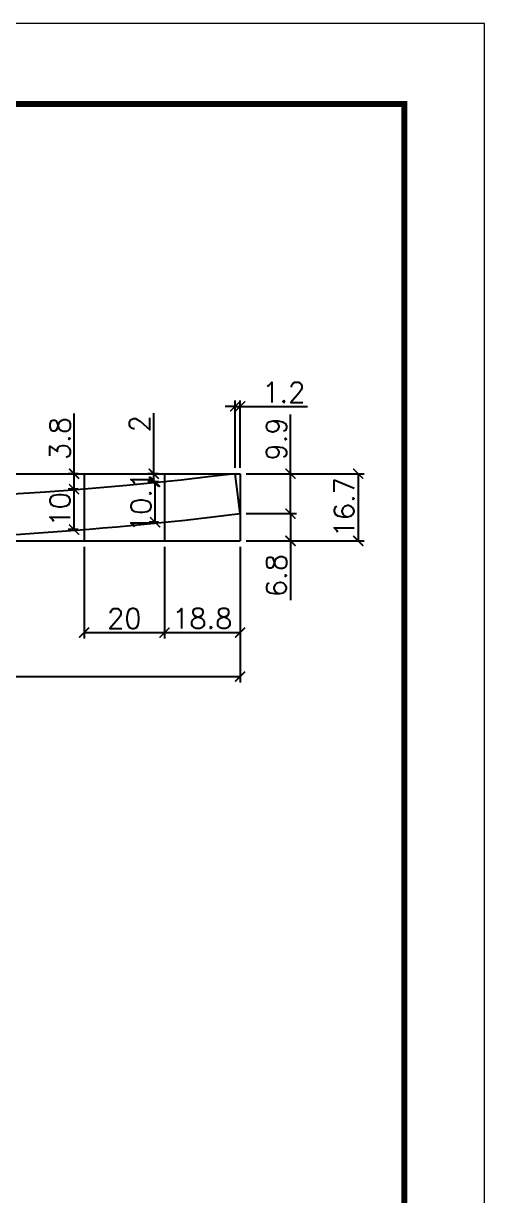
# Model space of a CAD drawing. Extents: x -15895 to 12929, y -2522 to 15173.
# Drawn here: x 4565 to 4794, y 4837 to 5419 of the extents above; entities that cross this region are included whole.
import ezdxf

# ---------------------------------------------------------------- set-up
doc = ezdxf.new("R2010")
doc.units = 0
doc.header["$PDMODE"] = 35
doc.header["$PDSIZE"] = -10
doc.linetypes.add('DASHED', pattern=[0.75, 0.5, -0.25])
doc.layers.add('COTA', color=241, linetype='Continuous')
doc.layers.add('Folhas', color=255, linetype='Continuous', lineweight=9)
doc.layers.add('SARRAFO DE PRESSAO', color=251, linetype='DASHED', lineweight=9)
doc.styles.add('Romans', font='romans.shx')
doc.dimstyles.new('Cota Seção (2x)', dxfattribs={"dimtxt": 10, "dimasz": 5, "dimexe": 3, "dimexo": 3, "dimgap": 2, "dimtad": 3, "dimdec": 1, "dimlfac": 0.5, "dimzin": 12, "dimdsep": 46, "dimtxsty": 'Romans', "dimblk": 'ARCHTICK', "dimcen": 0, "dimclrd": 4, "dimclre": 4, "dimclrt": 1, "dimadec": 1, "dimazin": 3, "dimtfac": 1, "dimtdec": 1, "dimtmove": 0, "dimatfit": 3, "dimldrblk": 'OBLIQUE', "dimfxl": 1, "dimtolj": 1, "dimtzin": 12, "dimarcsym": 0})

# ---------------------------------------------------------------- blocks, each defined once
blk = doc.blocks.new('9999999999')
at = {"layer": 'Folhas'}
blk.add_lwpolyline([(98138.98, 34190.21), (99623.98, 34190.21), (99623.98, 35240.21), (98138.98, 35240.21)], close=True, dxfattribs=at)
at = {"layer": 'Folhas', "color": 30, "const_width": 3}
blk.add_lwpolyline([(98213.98, 34230.21), (99583.98, 34230.21), (99583.98, 35200.21), (98213.98, 35200.21)], close=True, dxfattribs=at)
blk = doc.blocks.new('_ArchTick')
at = {"color": 0, "linetype": 'ByBlock', "const_width": 0.15}
blk.add_lwpolyline([(-0.5, -0.5), (0.5, 0.5)], dxfattribs=at)
blk = doc.blocks.new('*D1420')
at = {"layer": 'COTA', "color": 4, "lineweight": -2, "transparency": 16777216}
for p, q in [((4235.08, 5159.13), (4235.08, 5091.65)), ((4672.69, 5159.13), (4672.69, 5091.65)), ((4235.08, 5094.65), (4672.69, 5094.65))]:
    blk.add_line(p, q, dxfattribs=at)
at = {"layer": 'Defpoints', "color": 0, "transparency": 16777216}
for p in [(4235.08, 5162.13), (4672.69, 5162.13), (4672.69, 5094.65)]:
    blk.add_point(p, dxfattribs=at)
at = {"layer": 'COTA', "color": 4, "lineweight": -2, "transparency": 16777216, "xscale": 5, "yscale": 5, "zscale": 5, "rotation": 180}
blk.add_blockref('_ArchTick', (4235.08, 5094.65), dxfattribs=at)
at = {"layer": 'COTA', "color": 4, "lineweight": -2, "transparency": 16777216, "xscale": 5, "yscale": 5, "zscale": 5}
blk.add_blockref('_ArchTick', (4672.69, 5094.65), dxfattribs=at)
at = {"layer": 'COTA', "color": 1, "transparency": 16777216, "insert": (4453.89, 5101.65), "char_height": 10, "attachment_point": 5, "style": 'Romans'}
blk.add_mtext('\\A1;218.8', dxfattribs=at)
blk = doc.blocks.new('_Oblique')
at = {"color": 0, "linetype": 'ByBlock', "lineweight": -2}
blk.add_line((-0.5, -0.5), (0.5, 0.5), dxfattribs=at)
blk = doc.blocks.new('*D1423')
at = {"layer": 'COTA', "color": 4, "lineweight": -2, "transparency": 16777216}
for p, q in [((4595.08, 5159.13), (4595.08, 5113.54)), ((4635.08, 5159.13), (4635.08, 5113.54)), ((4595.08, 5116.54), (4635.08, 5116.54))]:
    blk.add_line(p, q, dxfattribs=at)
at = {"layer": 'Defpoints', "color": 0, "transparency": 16777216}
for p in [(4595.08, 5162.13), (4635.08, 5162.13), (4635.08, 5116.54)]:
    blk.add_point(p, dxfattribs=at)
at = {"layer": 'COTA', "color": 4, "lineweight": -2, "transparency": 16777216, "xscale": 5, "yscale": 5, "zscale": 5, "rotation": 180}
blk.add_blockref('_ArchTick', (4595.08, 5116.54), dxfattribs=at)
at = {"layer": 'COTA', "color": 4, "lineweight": -2, "transparency": 16777216, "xscale": 5, "yscale": 5, "zscale": 5}
blk.add_blockref('_ArchTick', (4635.08, 5116.54), dxfattribs=at)
at = {"layer": 'COTA', "color": 1, "transparency": 16777216, "insert": (4615.08, 5123.54), "char_height": 10, "attachment_point": 5, "style": 'Romans'}
blk.add_mtext('\\A1;20', dxfattribs=at)
blk = doc.blocks.new('*D1424')
at = {"layer": 'COTA', "color": 4, "lineweight": -2, "transparency": 16777216}
for p, q in [((4635.08, 5159.13), (4635.08, 5113.54)), ((4672.69, 5159.13), (4672.69, 5113.54)), ((4635.08, 5116.54), (4672.69, 5116.54))]:
    blk.add_line(p, q, dxfattribs=at)
at = {"layer": 'Defpoints', "color": 0, "transparency": 16777216}
for p in [(4635.08, 5162.13), (4672.69, 5162.13), (4672.69, 5116.54)]:
    blk.add_point(p, dxfattribs=at)
at = {"layer": 'COTA', "color": 4, "lineweight": -2, "transparency": 16777216, "xscale": 5, "yscale": 5, "zscale": 5, "rotation": 180}
blk.add_blockref('_ArchTick', (4635.08, 5116.54), dxfattribs=at)
at = {"layer": 'COTA', "color": 4, "lineweight": -2, "transparency": 16777216, "xscale": 5, "yscale": 5, "zscale": 5}
blk.add_blockref('_ArchTick', (4672.69, 5116.54), dxfattribs=at)
at = {"layer": 'COTA', "color": 1, "transparency": 16777216, "insert": (4653.89, 5123.54), "char_height": 10, "attachment_point": 5, "style": 'Romans'}
blk.add_mtext('\\A1;18.8', dxfattribs=at)
blk = doc.blocks.new('*D1428')
at = {"layer": 'COTA', "color": 4, "lineweight": -2, "transparency": 16777216}
for p, q in [((4675.69, 5175.65), (4700.76, 5175.65)), ((4697.76, 5175.65), (4697.76, 5162.13)), ((4675.69, 5162.13), (4700.76, 5162.13)), ((4697.76, 5162.13), (4697.76, 5132.65))]:
    blk.add_line(p, q, dxfattribs=at)
at = {"layer": 'Defpoints', "color": 0, "transparency": 16777216}
for p in [(4672.69, 5175.65), (4672.69, 5162.13), (4697.76, 5162.13)]:
    blk.add_point(p, dxfattribs=at)
at = {"layer": 'COTA', "color": 4, "lineweight": -2, "transparency": 16777216, "xscale": 5, "yscale": 5, "zscale": 5}
for p, rotation in [((4697.76, 5175.65), 90), ((4697.76, 5162.13), 270)]:
    blk.add_blockref('_ArchTick', p, dxfattribs=dict(at, rotation=rotation))
at = {"layer": 'COTA', "color": 1, "transparency": 16777216, "insert": (4690.76, 5144.89), "char_height": 10, "attachment_point": 5, "rotation": 90, "style": 'Romans'}
blk.add_mtext('\\A1;6.8', dxfattribs=at)
blk = doc.blocks.new('*D1429')
at = {"layer": 'COTA', "color": 4, "lineweight": -2, "transparency": 16777216}
for p, q in [((4697.76, 5195.49), (4697.76, 5224.97)), ((4675.69, 5195.49), (4700.76, 5195.49)), ((4697.76, 5175.65), (4697.76, 5195.49)), ((4675.69, 5175.65), (4700.76, 5175.65))]:
    blk.add_line(p, q, dxfattribs=at)
at = {"layer": 'Defpoints', "color": 0, "transparency": 16777216}
for p in [(4672.69, 5195.49), (4697.76, 5195.49), (4672.69, 5175.65)]:
    blk.add_point(p, dxfattribs=at)
at = {"layer": 'COTA', "color": 4, "lineweight": -2, "transparency": 16777216, "xscale": 5, "yscale": 5, "zscale": 5}
for p, rotation in [((4697.76, 5195.49), 90), ((4697.76, 5175.65), 270)]:
    blk.add_blockref('_ArchTick', p, dxfattribs=dict(at, rotation=rotation))
at = {"layer": 'COTA', "color": 1, "transparency": 16777216, "insert": (4690.76, 5212.73), "char_height": 10, "attachment_point": 5, "rotation": 90, "style": 'Romans'}
blk.add_mtext('\\A1;9.9', dxfattribs=at)
blk = doc.blocks.new('*D1430')
at = {"layer": 'COTA', "color": 4, "lineweight": -2, "transparency": 16777216}
for p, q in [((4675.69, 5195.49), (4734.48, 5195.49)), ((4731.48, 5195.49), (4731.48, 5162.13)), ((4675.69, 5162.13), (4734.48, 5162.13))]:
    blk.add_line(p, q, dxfattribs=at)
at = {"layer": 'Defpoints', "color": 0, "transparency": 16777216}
for p in [(4672.69, 5195.49), (4672.69, 5162.13), (4731.48, 5162.13)]:
    blk.add_point(p, dxfattribs=at)
at = {"layer": 'COTA', "color": 4, "lineweight": -2, "transparency": 16777216, "xscale": 5, "yscale": 5, "zscale": 5}
for p, rotation in [((4731.48, 5195.49), 90), ((4731.48, 5162.13), 270)]:
    blk.add_blockref('_ArchTick', p, dxfattribs=dict(at, rotation=rotation))
at = {"layer": 'COTA', "color": 1, "transparency": 16777216, "insert": (4724.48, 5178.81), "char_height": 10, "attachment_point": 5, "rotation": 90, "style": 'Romans'}
blk.add_mtext('\\A1;16.7', dxfattribs=at)
blk = doc.blocks.new('*D1431')
at = {"layer": 'COTA', "color": 4, "lineweight": -2, "transparency": 16777216}
for p, q in [((4670.23, 5198.49), (4670.23, 5231.94)), ((4672.69, 5198.49), (4672.69, 5231.94)), ((4670.23, 5228.94), (4665.23, 5228.94)), ((4670.23, 5228.94), (4672.69, 5228.94)), ((4672.69, 5228.94), (4706.22, 5228.94))]:
    blk.add_line(p, q, dxfattribs=at)
at = {"layer": 'Defpoints', "color": 0, "transparency": 16777216}
for p in [(4672.69, 5228.94), (4670.23, 5195.49), (4672.69, 5195.49)]:
    blk.add_point(p, dxfattribs=at)
at = {"layer": 'COTA', "color": 4, "lineweight": -2, "transparency": 16777216, "xscale": 5, "yscale": 5, "zscale": 5}
blk.add_blockref('_ArchTick', (4670.23, 5228.94), dxfattribs=at)
at = {"layer": 'COTA', "color": 4, "lineweight": -2, "transparency": 16777216, "xscale": 5, "yscale": 5, "zscale": 5, "rotation": 180}
blk.add_blockref('_ArchTick', (4672.69, 5228.94), dxfattribs=at)
at = {"layer": 'COTA', "color": 1, "transparency": 16777216, "insert": (4694.45, 5235.94), "char_height": 10, "attachment_point": 5, "style": 'Romans'}
blk.add_mtext('\\A1;1.2', dxfattribs=at)
blk = doc.blocks.new('*D1448')
at = {"layer": 'COTA', "color": 4, "lineweight": -2, "transparency": 16777216}
for p, q in [((4592.08, 5187.8), (4587.08, 5187.8)), ((4590.08, 5167.74), (4590.08, 5187.8)), ((4592.08, 5167.74), (4587.08, 5167.74))]:
    blk.add_line(p, q, dxfattribs=at)
at = {"layer": 'Defpoints', "color": 0, "transparency": 16777216}
for p in [(4590.08, 5187.8), (4595.08, 5187.8), (4595.08, 5167.74)]:
    blk.add_point(p, dxfattribs=at)
at = {"layer": 'COTA', "color": 4, "lineweight": -2, "transparency": 16777216, "xscale": 5, "yscale": 5, "zscale": 5}
for p, rotation in [((4590.08, 5187.8), 90), ((4590.08, 5167.74), 270)]:
    blk.add_blockref('_ArchTick', p, dxfattribs=dict(at, rotation=rotation))
at = {"layer": 'COTA', "color": 1, "transparency": 16777216, "insert": (4583.08, 5177.77), "char_height": 10, "attachment_point": 5, "rotation": 90, "style": 'Romans'}
blk.add_mtext('\\A1;10', dxfattribs=at)
blk = doc.blocks.new('*D1449')
at = {"layer": 'COTA', "color": 4, "lineweight": -2, "transparency": 16777216}
for p, q in [((4590.08, 5195.49), (4590.08, 5225.45)), ((4592.08, 5195.49), (4587.08, 5195.49)), ((4590.08, 5187.8), (4590.08, 5195.49)), ((4592.08, 5187.8), (4587.08, 5187.8))]:
    blk.add_line(p, q, dxfattribs=at)
at = {"layer": 'Defpoints', "color": 0, "transparency": 16777216}
for p in [(4590.08, 5195.49), (4595.08, 5195.49), (4595.08, 5187.8)]:
    blk.add_point(p, dxfattribs=at)
at = {"layer": 'COTA', "color": 4, "lineweight": -2, "transparency": 16777216, "xscale": 5, "yscale": 5, "zscale": 5}
for p, rotation in [((4590.08, 5195.49), 90), ((4590.08, 5187.8), 270)]:
    blk.add_blockref('_ArchTick', p, dxfattribs=dict(at, rotation=rotation))
at = {"layer": 'COTA', "color": 1, "transparency": 16777216, "insert": (4583.08, 5212.97), "char_height": 10, "attachment_point": 5, "rotation": 90, "style": 'Romans'}
blk.add_mtext('\\A1;3.8', dxfattribs=at)
blk = doc.blocks.new('*D1450')
at = {"layer": 'COTA', "color": 4, "lineweight": -2, "transparency": 16777216}
for p, q in [((4632.08, 5191.49), (4627.39, 5191.49)), ((4630.39, 5171.38), (4630.39, 5191.49)), ((4632.08, 5171.38), (4627.39, 5171.38))]:
    blk.add_line(p, q, dxfattribs=at)
at = {"layer": 'Defpoints', "color": 0, "transparency": 16777216}
for p in [(4630.39, 5191.49), (4635.08, 5191.49), (4635.08, 5171.38)]:
    blk.add_point(p, dxfattribs=at)
at = {"layer": 'COTA', "color": 4, "lineweight": -2, "transparency": 16777216, "xscale": 5, "yscale": 5, "zscale": 5}
for p, rotation in [((4630.39, 5191.49), 90), ((4630.39, 5171.38), 270)]:
    blk.add_blockref('_ArchTick', p, dxfattribs=dict(at, rotation=rotation))
at = {"layer": 'COTA', "color": 1, "transparency": 16777216, "insert": (4623.39, 5181.44), "char_height": 10, "attachment_point": 5, "rotation": 90, "style": 'Romans'}
blk.add_mtext('\\A1;10.1', dxfattribs=at)
blk = doc.blocks.new('*D1451')
at = {"layer": 'COTA', "color": 4, "lineweight": -2, "transparency": 16777216}
for p, q in [((4629.74, 5195.49), (4629.74, 5225.66)), ((4632.08, 5195.49), (4626.74, 5195.49)), ((4632.08, 5191.49), (4626.74, 5191.49)), ((4629.74, 5191.49), (4629.74, 5195.49))]:
    blk.add_line(p, q, dxfattribs=at)
at = {"layer": 'Defpoints', "color": 0, "transparency": 16777216}
for p in [(4629.74, 5195.49), (4635.08, 5195.49), (4635.08, 5191.49)]:
    blk.add_point(p, dxfattribs=at)
at = {"layer": 'COTA', "color": 4, "lineweight": -2, "transparency": 16777216, "xscale": 5, "yscale": 5, "zscale": 5}
for p, rotation in [((4629.74, 5195.49), 90), ((4629.74, 5191.49), 270)]:
    blk.add_blockref('_ArchTick', p, dxfattribs=dict(at, rotation=rotation))
at = {"layer": 'COTA', "color": 1, "transparency": 16777216, "insert": (4622.74, 5220.33), "char_height": 10, "attachment_point": 5, "rotation": 90, "style": 'Romans'}
blk.add_mtext('\\A1;2', dxfattribs=at)

msp = doc.modelspace()

# ---------------------------------------------------------------- linework, layer by layer
at = {"linetype": 'Continuous'}
msp.add_lwpolyline([(4672.69, 5175.65), (4670.23, 5195.49, -0.061833), (4237.91, 5195.49), (4235.08, 5175.69, 0.061884)], format="xyb", close=True, dxfattribs=at)
at = {"layer": 'COTA'}
for p, q in [((4235.08, 5195.49), (4672.69, 5195.49)), ((4595.08, 5195.49), (4595.08, 5162.13)), ((4635.08, 5195.49), (4635.08, 5162.13)), ((4672.69, 5195.49), (4672.69, 5162.13)), ((4235.08, 5162.13), (4672.69, 5162.13))]:
    msp.add_line(p, q, dxfattribs=at)

# ---------------------------------------------------------------- block references
at = {"layer": 'SARRAFO DE PRESSAO', "color": 6, "linetype": 'ByBlock'}
msp.add_blockref('9999999999', (-94829.61, -29820.95), dxfattribs=at)

# ---------------------------------------------------------------- dimensions: what is measured, and where the dimension line sits
at = {"layer": 'COTA'}
for base, p1, p2, picture, middle in [((4672.69, 5228.94), (4670.23, 5195.49), (4672.69, 5195.49), '*D1431', (4694.45, 5235.94)), ((4672.69, 5094.65), (4235.08, 5162.13), (4672.69, 5162.13), '*D1420', (4453.89, 5101.65)), ((4635.08, 5116.54), (4595.08, 5162.13), (4635.08, 5162.13), '*D1423', (4615.08, 5123.54))]:
    dim = msp.add_linear_dim(base=base, p1=p1, p2=p2, dimstyle='Cota Seção (2x)', dxfattribs=at)
    dim.commit()
    dim.dimension.update_dxf_attribs({"geometry": picture, "text_midpoint": middle})
for base, p1, p2, picture, middle in [((4590.08, 5195.49), (4595.08, 5187.8), (4595.08, 5195.49), '*D1449', (4583.08, 5212.97)), ((4697.76, 5195.49), (4672.69, 5175.65), (4672.69, 5195.49), '*D1429', (4690.76, 5212.73)), ((4731.48, 5162.13), (4672.69, 5195.49), (4672.69, 5162.13), '*D1430', (4724.48, 5178.81)), ((4590.08, 5187.8), (4595.08, 5167.74), (4595.08, 5187.8), '*D1448', (4583.08, 5177.77)), ((4697.76, 5162.13), (4672.69, 5175.65), (4672.69, 5162.13), '*D1428', (4690.76, 5144.89))]:
    dim = msp.add_linear_dim(base=base, p1=p1, p2=p2, angle=90, dimstyle='Cota Seção (2x)', dxfattribs=at)
    dim.commit()
    dim.dimension.update_dxf_attribs({"geometry": picture, "text_midpoint": middle})
for base, p1, p2, picture, middle in [((4629.74, 5195.49), (4635.08, 5191.49), (4635.08, 5195.49), '*D1451', (4629.74, 5220.33)), ((4630.39, 5191.49), (4635.08, 5171.38), (4635.08, 5191.49), '*D1450', (4630.39, 5181.44))]:
    dim = msp.add_linear_dim(base=base, p1=p1, p2=p2, angle=90, dimstyle='Cota Seção (2x)', dxfattribs=at)
    dim.commit()
    dim.dimension.update_dxf_attribs({"geometry": picture, "text_midpoint": middle, "dimtype": 160})
dim = msp.add_linear_dim(base=(4672.69, 5116.54), p1=(4635.08, 5162.13), p2=(4672.69, 5162.13), dimstyle='Cota Seção (2x)', override={"dimtmove": 1}, dxfattribs=at)
dim.commit()
dim.dimension.update_dxf_attribs({"geometry": '*D1424', "text_midpoint": (4653.89, 5123.54)})

doc.saveas('drawing.dxf')
